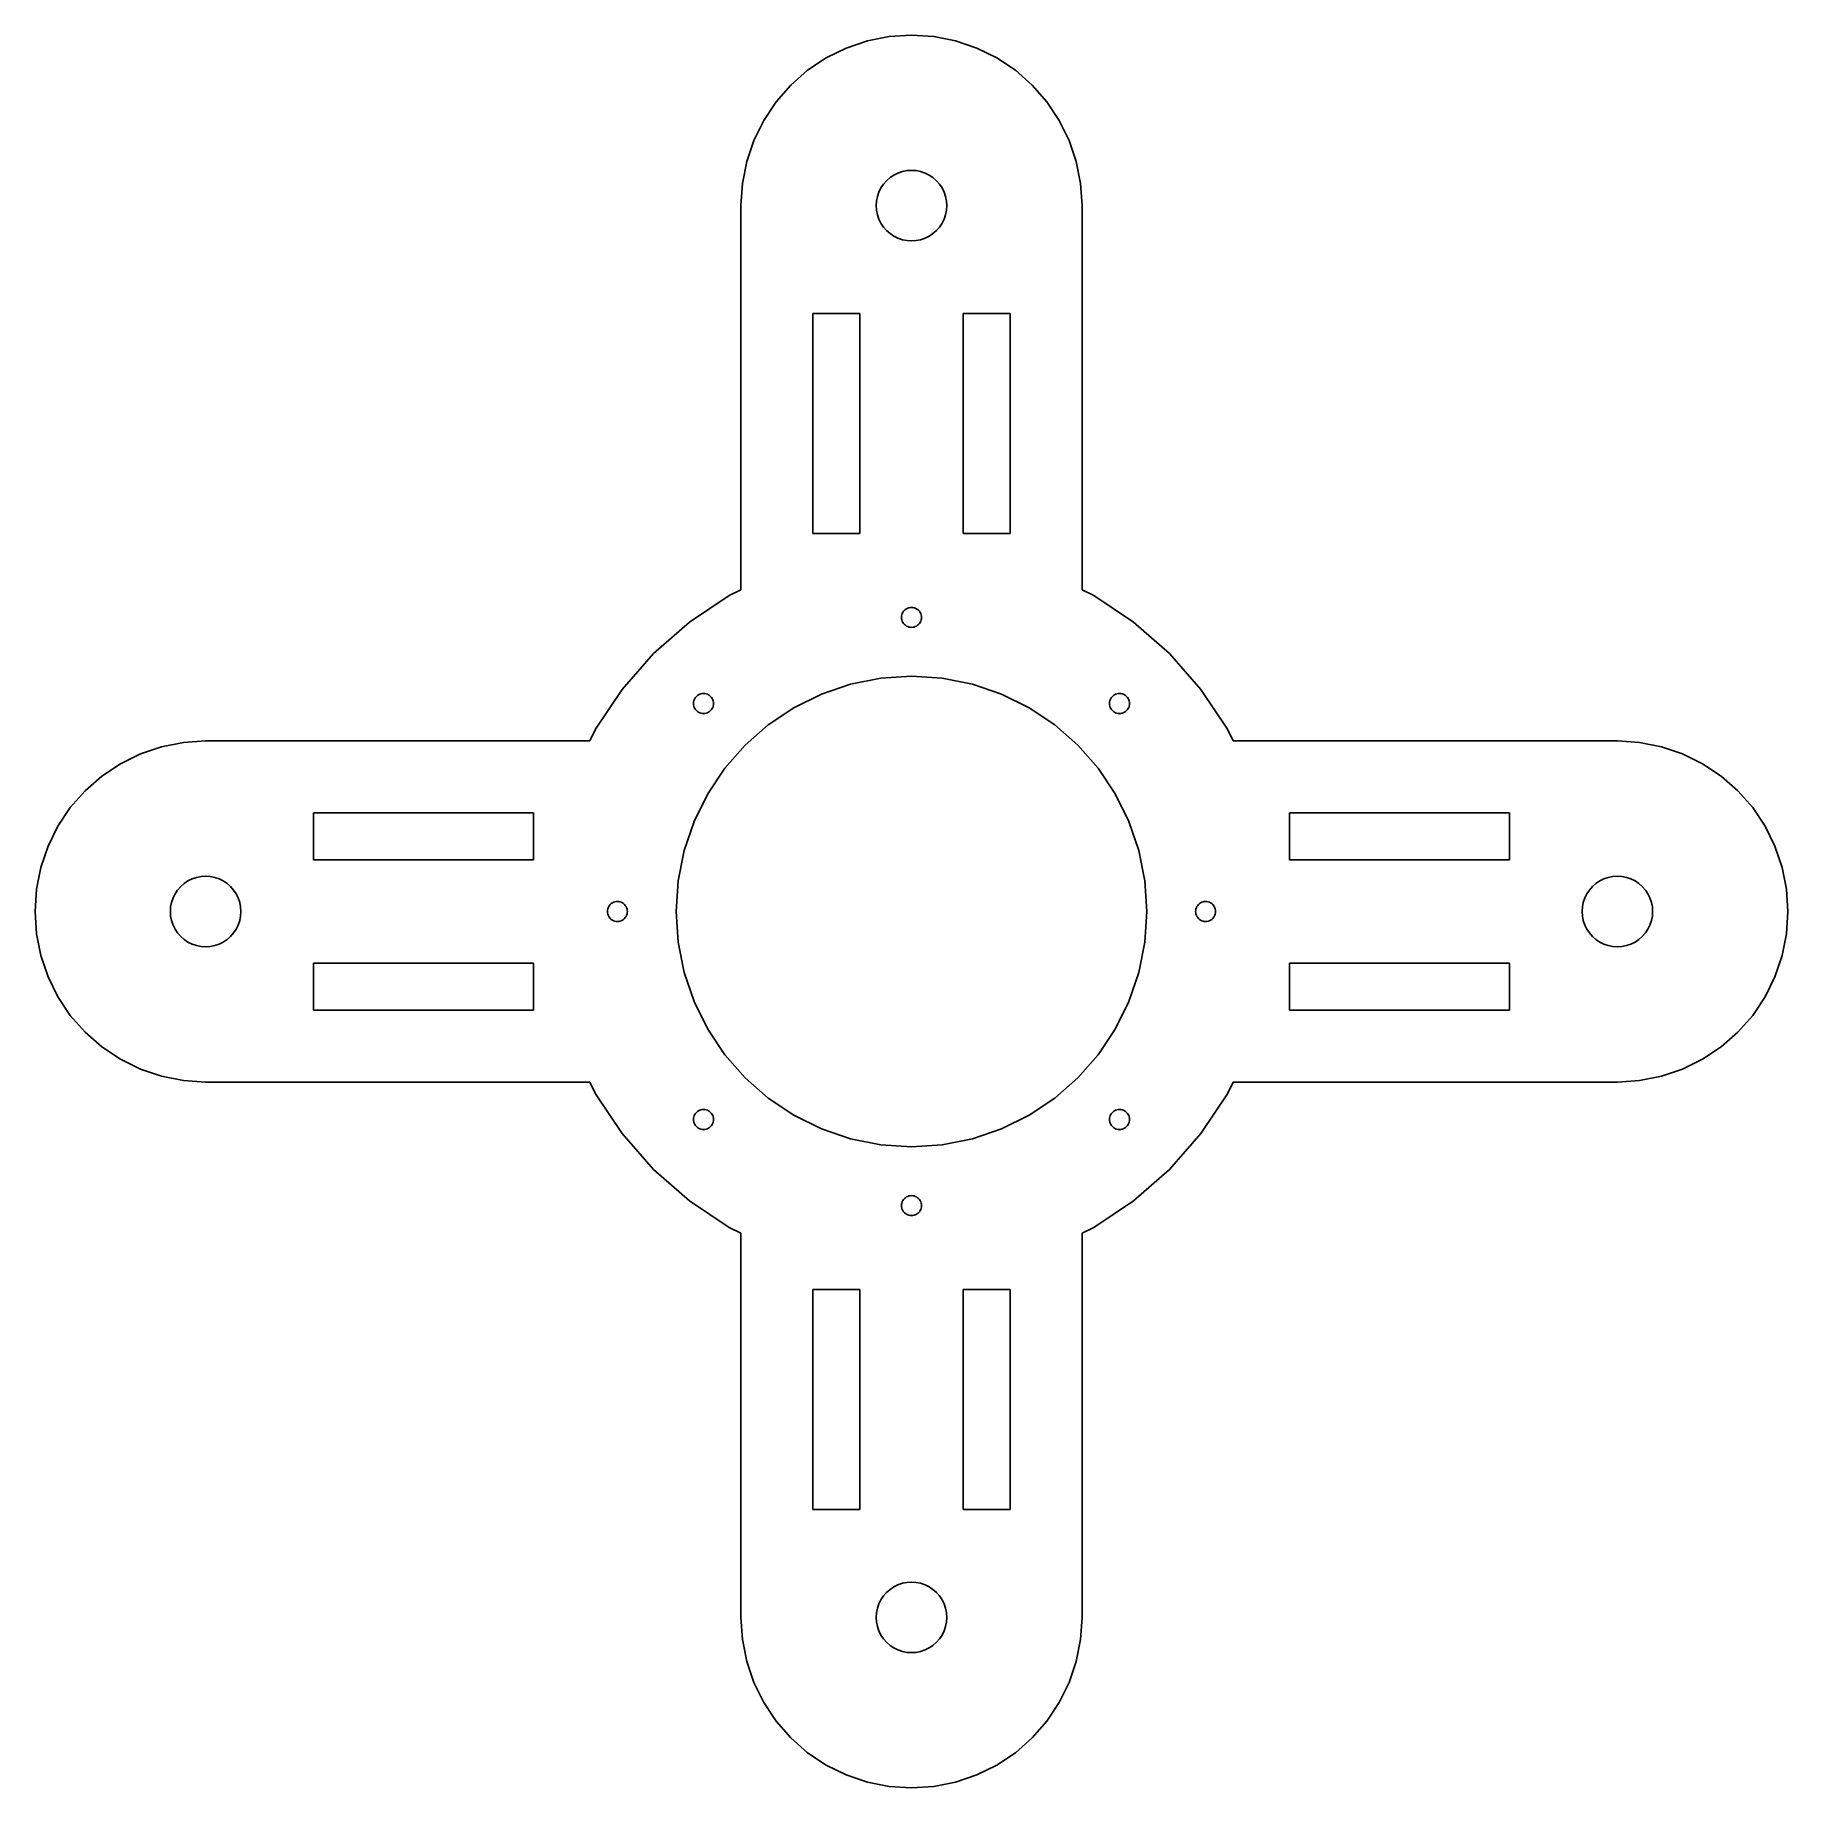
# Model space of a CAD drawing. Header units: metres. Extents: x -149 to 149, y -149 to 149.
import ezdxf

# ---------------------------------------------------------------- set-up
doc = ezdxf.new("R2010")
doc.units = ezdxf.units.M

msp = doc.modelspace()

# ---------------------------------------------------------------- linework, layer by layer
for p, q in [((0, 149), (-3.78525, 148.752)), ((3.78525, 148.752), (0, 149)), ((-11.0978, 146.793), (-14.5, 145.115)), ((-7.50574, 148.012), (-11.0978, 146.793)), ((-3.78525, 148.752), (-7.50574, 148.012)), ((7.50574, 148.012), (3.78525, 148.752)), ((11.0978, 146.793), (7.50574, 148.012)), ((14.5, 145.115), (11.0978, 146.793)), ((-14.5, 145.115), (-17.6541, 143.007)), ((17.6541, 143.007), (14.5, 145.115)), ((-20.5061, 140.506), (-23.0072, 137.654)), ((-17.6541, 143.007), (-20.5061, 140.506)), ((20.5061, 140.506), (17.6541, 143.007)), ((23.0072, 137.654), (20.5061, 140.506)), ((-23.0072, 137.654), (-25.1147, 134.5)), ((25.1147, 134.5), (23.0072, 137.654)), ((-25.1147, 134.5), (-26.7925, 131.098)), ((26.7925, 131.098), (25.1147, 134.5)), ((-26.7925, 131.098), (-28.0118, 127.506)), ((28.0118, 127.506), (26.7925, 131.098)), ((-28.0118, 127.506), (-28.7519, 123.785)), ((-3.65256, 124.76), (-3, 125.196)), ((-3, 125.196), (-2.2961, 125.543)), ((-2.2961, 125.543), (-1.5529, 125.796)), ((-1.5529, 125.796), (-0.783142, 125.949)), ((-0.783142, 125.949), (0, 126)), ((0, 126), (0.783142, 125.949)), ((0.783142, 125.949), (1.5529, 125.796)), ((1.5529, 125.796), (2.2961, 125.543)), ((2.2961, 125.543), (3, 125.196)), ((3, 125.196), (3.65256, 124.76)), ((28.7519, 123.785), (28.0118, 127.506)), ((-28.7519, 123.785), (-29, 120)), ((-5.79555, 121.553), (-5.54327, 122.296)), ((-5.54327, 122.296), (-5.19615, 123)), ((-5.19615, 123), (-4.76012, 123.653)), ((-4.76012, 123.653), (-4.24263, 124.243)), ((-4.24263, 124.243), (-3.65256, 124.76)), ((3.65256, 124.76), (4.24263, 124.243)), ((4.24263, 124.243), (4.76012, 123.653)), ((4.76012, 123.653), (5.19615, 123)), ((5.19615, 123), (5.54327, 122.296)), ((5.54327, 122.296), (5.79555, 121.553)), ((29, 120), (28.7519, 123.785)), ((-29, 120), (-29, 54.6799)), ((-6, 120), (-5.94865, 120.783)), ((-5.94865, 119.217), (-6, 120)), ((-5.94865, 120.783), (-5.79555, 121.553)), ((-5.79555, 118.447), (-5.94865, 119.217)), ((5.79555, 121.553), (5.94865, 120.783)), ((5.94865, 119.217), (5.79555, 118.447)), ((5.94865, 120.783), (6, 120)), ((6, 120), (5.94865, 119.217)), ((29, 54.6799), (29, 120)), ((-5.54327, 117.704), (-5.79555, 118.447)), ((-5.19615, 117), (-5.54327, 117.704)), ((-4.76012, 116.347), (-5.19615, 117)), ((-4.24263, 115.757), (-4.76012, 116.347)), ((4.76012, 116.347), (4.24263, 115.757)), ((5.19615, 117), (4.76012, 116.347)), ((5.54327, 117.704), (5.19615, 117)), ((5.79555, 118.447), (5.54327, 117.704)), ((-3.65256, 115.24), (-4.24263, 115.757)), ((-3, 114.804), (-3.65256, 115.24)), ((-2.2961, 114.457), (-3, 114.804)), ((-1.5529, 114.204), (-2.2961, 114.457)), ((-0.783142, 114.051), (-1.5529, 114.204)), ((0, 114), (-0.783142, 114.051)), ((0.783142, 114.051), (0, 114)), ((1.5529, 114.204), (0.783142, 114.051)), ((2.2961, 114.457), (1.5529, 114.204)), ((3, 114.804), (2.2961, 114.457)), ((3.65256, 115.24), (3, 114.804)), ((4.24263, 115.757), (3.65256, 115.24)), ((-16.76, 64.24), (-16.76, 101.64)), ((-16.76, 101.64), (-8.75999, 101.64)), ((-8.75999, 101.64), (-8.75999, 64.24)), ((8.75999, 64.24), (8.75999, 101.64)), ((8.75999, 101.64), (16.76, 101.64)), ((16.76, 101.64), (16.76, 64.24)), ((-8.75999, 64.24), (-16.76, 64.24)), ((16.76, 64.24), (8.75999, 64.24)), ((-31, 53.6936), (-37.7432, 49.1879)), ((-29, 54.6799), (-31, 53.6936)), ((31, 53.6936), (29, 54.6799)), ((37.7432, 49.1879), (31, 53.6936)), ((-1.57059, 50.6506), (-1.47223, 50.85)), ((-1.47223, 50.85), (-1.34869, 51.0349)), ((-1.34869, 51.0349), (-1.20207, 51.2021)), ((-1.20207, 51.2021), (-1.03488, 51.3487)), ((-1.03488, 51.3487), (-0.849991, 51.4722)), ((-0.849991, 51.4722), (-0.650558, 51.5706)), ((-0.650558, 51.5706), (-0.439987, 51.6421)), ((-0.439987, 51.6421), (-0.221893, 51.6855)), ((-0.221893, 51.6855), (0, 51.7)), ((0, 51.7), (0.221893, 51.6855)), ((0.221893, 51.6855), (0.439987, 51.6421)), ((0.439987, 51.6421), (0.650558, 51.5706)), ((0.650558, 51.5706), (0.849991, 51.4722)), ((0.849991, 51.4722), (1.03488, 51.3487)), ((1.03488, 51.3487), (1.20207, 51.2021)), ((1.20207, 51.2021), (1.34869, 51.0349)), ((1.34869, 51.0349), (1.47223, 50.85)), ((1.47223, 50.85), (1.57059, 50.6506)), ((-37.7432, 49.1879), (-43.8406, 43.8406)), ((-1.7, 50), (-1.68546, 50.2219)), ((-1.68546, 49.7781), (-1.7, 50)), ((-1.68546, 50.2219), (-1.64206, 50.44)), ((-1.64206, 49.56), (-1.68546, 49.7781)), ((-1.64206, 50.44), (-1.57059, 50.6506)), ((-1.57059, 49.3494), (-1.64206, 49.56)), ((-1.47223, 49.15), (-1.57059, 49.3494)), ((-1.34869, 48.9651), (-1.47223, 49.15)), ((-1.20207, 48.7979), (-1.34869, 48.9651)), ((-1.03488, 48.6513), (-1.20207, 48.7979)), ((-0.849991, 48.5278), (-1.03488, 48.6513)), ((-0.650558, 48.4294), (-0.849991, 48.5278)), ((-0.439987, 48.3579), (-0.650558, 48.4294)), ((-0.221893, 48.3145), (-0.439987, 48.3579)), ((0, 48.3), (-0.221893, 48.3145)), ((0.221893, 48.3145), (0, 48.3)), ((0.439987, 48.3579), (0.221893, 48.3145)), ((0.650558, 48.4294), (0.439987, 48.3579)), ((0.849991, 48.5278), (0.650558, 48.4294)), ((1.03488, 48.6513), (0.849991, 48.5278)), ((1.20207, 48.7979), (1.03488, 48.6513)), ((1.34869, 48.9651), (1.20207, 48.7979)), ((1.47223, 49.15), (1.34869, 48.9651)), ((1.57059, 49.3494), (1.47223, 49.15)), ((1.57059, 50.6506), (1.64206, 50.44)), ((1.64206, 49.56), (1.57059, 49.3494)), ((1.64206, 50.44), (1.68546, 50.2219)), ((1.68546, 49.7781), (1.64206, 49.56)), ((1.68546, 50.2219), (1.7, 50)), ((1.7, 50), (1.68546, 49.7781)), ((43.8406, 43.8406), (37.7432, 49.1879)), ((-43.8406, 43.8406), (-49.1879, 37.7432)), ((49.1879, 37.7432), (43.8406, 43.8406)), ((-10.3528, 38.637), (-5.22104, 39.6578)), ((-5.22104, 39.6578), (0, 40)), ((0, 40), (5.22104, 39.6578)), ((5.22104, 39.6578), (10.3528, 38.637)), ((-49.1879, 37.7432), (-53.6936, 31)), ((-37.0408, 35.5772), (-36.9974, 35.7953)), ((-36.9974, 35.7953), (-36.9259, 36.0059)), ((-36.9259, 36.0059), (-36.8276, 36.2053)), ((-36.8276, 36.2053), (-36.704, 36.3902)), ((-36.704, 36.3902), (-36.5574, 36.5574)), ((-36.5574, 36.5574), (-36.3902, 36.704)), ((-36.3902, 36.704), (-36.2053, 36.8276)), ((-36.2053, 36.8276), (-36.0059, 36.9259)), ((-36.0059, 36.9259), (-35.7953, 36.9974)), ((-35.7953, 36.9974), (-35.5772, 37.0408)), ((-35.5772, 37.0408), (-35.3553, 37.0553)), ((-35.3553, 37.0553), (-35.1334, 37.0408)), ((-35.1334, 37.0408), (-34.9153, 36.9974)), ((-34.9153, 36.9974), (-34.7048, 36.9259)), ((-34.7048, 36.9259), (-34.5053, 36.8276)), ((-34.5053, 36.8276), (-34.3204, 36.704)), ((-34.3204, 36.704), (-34.1533, 36.5574)), ((-34.1533, 36.5574), (-34.0066, 36.3902)), ((-34.0066, 36.3902), (-33.8831, 36.2053)), ((-33.8831, 36.2053), (-33.7847, 36.0059)), ((-33.7847, 36.0059), (-33.7133, 35.7953)), ((-33.7133, 35.7953), (-33.6699, 35.5772)), ((-20, 34.641), (-15.3073, 36.9552)), ((-15.3073, 36.9552), (-10.3528, 38.637)), ((10.3528, 38.637), (15.3073, 36.9552)), ((15.3073, 36.9552), (20, 34.641)), ((33.6699, 35.5772), (33.7133, 35.7953)), ((33.7133, 35.7953), (33.7847, 36.0059)), ((33.7847, 36.0059), (33.8831, 36.2053)), ((33.8831, 36.2053), (34.0066, 36.3902)), ((34.0066, 36.3902), (34.1533, 36.5574)), ((34.1533, 36.5574), (34.3204, 36.704)), ((34.3204, 36.704), (34.5053, 36.8276)), ((34.5053, 36.8276), (34.7048, 36.9259)), ((34.7048, 36.9259), (34.9153, 36.9974)), ((34.9153, 36.9974), (35.1334, 37.0408)), ((35.1334, 37.0408), (35.3553, 37.0553)), ((35.3553, 37.0553), (35.5772, 37.0408)), ((35.5772, 37.0408), (35.7953, 36.9974)), ((35.7953, 36.9974), (36.0059, 36.9259)), ((36.0059, 36.9259), (36.2053, 36.8276)), ((36.2053, 36.8276), (36.3902, 36.704)), ((36.3902, 36.704), (36.5574, 36.5574)), ((36.5574, 36.5574), (36.704, 36.3902)), ((36.704, 36.3902), (36.8276, 36.2053)), ((36.8276, 36.2053), (36.9259, 36.0059)), ((36.9259, 36.0059), (36.9974, 35.7953)), ((36.9974, 35.7953), (37.0408, 35.5772)), ((53.6936, 31), (49.1879, 37.7432)), ((-37.0553, 35.3553), (-37.0408, 35.5772)), ((-37.0408, 35.1334), (-37.0553, 35.3553)), ((-36.9974, 34.9153), (-37.0408, 35.1334)), ((-36.9259, 34.7048), (-36.9974, 34.9153)), ((-36.8276, 34.5053), (-36.9259, 34.7048)), ((-36.704, 34.3204), (-36.8276, 34.5053)), ((-36.5574, 34.1533), (-36.704, 34.3204)), ((-36.3902, 34.0066), (-36.5574, 34.1533)), ((-36.2053, 33.8831), (-36.3902, 34.0066)), ((-36.0059, 33.7847), (-36.2053, 33.8831)), ((-35.7953, 33.7133), (-36.0059, 33.7847)), ((-35.5772, 33.6699), (-35.7953, 33.7133)), ((-35.3553, 33.6553), (-35.5772, 33.6699)), ((-35.1334, 33.6699), (-35.3553, 33.6553)), ((-34.9153, 33.7133), (-35.1334, 33.6699)), ((-34.7048, 33.7847), (-34.9153, 33.7133)), ((-34.5053, 33.8831), (-34.7048, 33.7847)), ((-34.3204, 34.0066), (-34.5053, 33.8831)), ((-34.1533, 34.1533), (-34.3204, 34.0066)), ((-34.0066, 34.3204), (-34.1533, 34.1533)), ((-33.8831, 34.5053), (-34.0066, 34.3204)), ((-33.7847, 34.7048), (-33.8831, 34.5053)), ((-33.7133, 34.9153), (-33.7847, 34.7048)), ((-33.6699, 35.1334), (-33.7133, 34.9153)), ((-33.6699, 35.5772), (-33.6553, 35.3553)), ((-33.6553, 35.3553), (-33.6699, 35.1334)), ((-24.3504, 31.7341), (-20, 34.641)), ((20, 34.641), (24.3504, 31.7341)), ((33.6553, 35.3553), (33.6699, 35.5772)), ((33.6699, 35.1334), (33.6553, 35.3553)), ((33.7133, 34.9153), (33.6699, 35.1334)), ((33.7847, 34.7048), (33.7133, 34.9153)), ((33.8831, 34.5053), (33.7847, 34.7048)), ((34.0066, 34.3204), (33.8831, 34.5053)), ((34.1533, 34.1533), (34.0066, 34.3204)), ((34.3204, 34.0066), (34.1533, 34.1533)), ((34.5053, 33.8831), (34.3204, 34.0066)), ((34.7048, 33.7847), (34.5053, 33.8831)), ((34.9153, 33.7133), (34.7048, 33.7847)), ((35.1334, 33.6699), (34.9153, 33.7133)), ((35.3553, 33.6553), (35.1334, 33.6699)), ((35.5772, 33.6699), (35.3553, 33.6553)), ((35.7953, 33.7133), (35.5772, 33.6699)), ((36.0059, 33.7847), (35.7953, 33.7133)), ((36.2053, 33.8831), (36.0059, 33.7847)), ((36.3902, 34.0066), (36.2053, 33.8831)), ((36.5574, 34.1533), (36.3902, 34.0066)), ((36.704, 34.3204), (36.5574, 34.1533)), ((36.8276, 34.5053), (36.704, 34.3204)), ((36.9259, 34.7048), (36.8276, 34.5053)), ((36.9974, 34.9153), (36.9259, 34.7048)), ((37.0408, 35.1334), (36.9974, 34.9153)), ((37.0408, 35.5772), (37.0553, 35.3553)), ((37.0553, 35.3553), (37.0408, 35.1334)), ((-53.6936, 31), (-54.6799, 29)), ((-28.2843, 28.2843), (-24.3504, 31.7341)), ((24.3504, 31.7341), (28.2843, 28.2843)), ((54.6799, 29), (53.6936, 31)), ((-127.506, 28.0118), (-131.098, 26.7925)), ((-123.785, 28.7519), (-127.506, 28.0118)), ((-120, 29), (-123.785, 28.7519)), ((-54.6799, 29), (-120, 29)), ((-31.7341, 24.3504), (-28.2843, 28.2843)), ((28.2843, 28.2843), (31.7341, 24.3504)), ((120, 29), (54.6799, 29)), ((123.785, 28.7519), (120, 29)), ((127.506, 28.0118), (123.785, 28.7519)), ((131.098, 26.7925), (127.506, 28.0118)), ((-134.5, 25.1147), (-137.654, 23.0072)), ((-131.098, 26.7925), (-134.5, 25.1147)), ((-34.641, 20), (-31.7341, 24.3504)), ((31.7341, 24.3504), (34.641, 20)), ((134.5, 25.1147), (131.098, 26.7925)), ((137.654, 23.0072), (134.5, 25.1147)), ((-137.654, 23.0072), (-140.506, 20.5061)), ((140.506, 20.5061), (137.654, 23.0072)), ((-140.506, 20.5061), (-143.007, 17.6541)), ((-36.9552, 15.3073), (-34.641, 20)), ((34.641, 20), (36.9552, 15.3073)), ((143.007, 17.6541), (140.506, 20.5061)), ((-143.007, 17.6541), (-145.115, 14.5)), ((-101.64, 8.75999), (-101.64, 16.76)), ((-101.64, 16.76), (-64.24, 16.76)), ((-64.24, 16.76), (-64.24, 8.75999)), ((-38.637, 10.3528), (-36.9552, 15.3073)), ((36.9552, 15.3073), (38.637, 10.3528)), ((64.24, 8.75999), (64.24, 16.76)), ((64.24, 16.76), (101.64, 16.76)), ((101.64, 16.76), (101.64, 8.75999)), ((145.115, 14.5), (143.007, 17.6541)), ((-145.115, 14.5), (-146.793, 11.0978)), ((146.793, 11.0978), (145.115, 14.5)), ((-146.793, 11.0978), (-148.012, 7.50574)), ((-39.6578, 5.22104), (-38.637, 10.3528)), ((38.637, 10.3528), (39.6578, 5.22104)), ((148.012, 7.50574), (146.793, 11.0978)), ((-148.012, 7.50574), (-148.752, 3.78525)), ((-120.783, 5.94865), (-120, 6)), ((-120, 6), (-119.217, 5.94865)), ((-64.24, 8.75999), (-101.64, 8.75999)), ((101.64, 8.75999), (64.24, 8.75999)), ((119.217, 5.94865), (120, 6)), ((120, 6), (120.783, 5.94865)), ((148.752, 3.78525), (148.012, 7.50574)), ((-148.752, 3.78525), (-149, 0)), ((-125.543, 2.2961), (-125.196, 3)), ((-125.196, 3), (-124.76, 3.65256)), ((-124.76, 3.65256), (-124.243, 4.24263)), ((-124.243, 4.24263), (-123.653, 4.76012)), ((-123.653, 4.76012), (-123, 5.19615)), ((-123, 5.19615), (-122.296, 5.54327)), ((-122.296, 5.54327), (-121.553, 5.79555)), ((-121.553, 5.79555), (-120.783, 5.94865)), ((-119.217, 5.94865), (-118.447, 5.79555)), ((-118.447, 5.79555), (-117.704, 5.54327)), ((-117.704, 5.54327), (-117, 5.19615)), ((-117, 5.19615), (-116.347, 4.76012)), ((-116.347, 4.76012), (-115.757, 4.24263)), ((-115.757, 4.24263), (-115.24, 3.65256)), ((-115.24, 3.65256), (-114.804, 3)), ((-114.804, 3), (-114.457, 2.2961)), ((-40, 0), (-39.6578, 5.22104)), ((39.6578, 5.22104), (40, 0)), ((114.457, 2.2961), (114.804, 3)), ((114.804, 3), (115.24, 3.65256)), ((115.24, 3.65256), (115.757, 4.24263)), ((115.757, 4.24263), (116.347, 4.76012)), ((116.347, 4.76012), (117, 5.19615)), ((117, 5.19615), (117.704, 5.54327)), ((117.704, 5.54327), (118.447, 5.79555)), ((118.447, 5.79555), (119.217, 5.94865)), ((120.783, 5.94865), (121.553, 5.79555)), ((121.553, 5.79555), (122.296, 5.54327)), ((122.296, 5.54327), (123, 5.19615)), ((123, 5.19615), (123.653, 4.76012)), ((123.653, 4.76012), (124.243, 4.24263)), ((124.243, 4.24263), (124.76, 3.65256)), ((124.76, 3.65256), (125.196, 3)), ((125.196, 3), (125.543, 2.2961)), ((149, 0), (148.752, 3.78525)), ((-149, 0), (-148.752, -3.78525)), ((-126, 0), (-125.949, 0.783142)), ((-125.949, -0.783142), (-126, 0)), ((-125.949, 0.783142), (-125.796, 1.5529)), ((-125.796, 1.5529), (-125.543, 2.2961)), ((-114.457, 2.2961), (-114.204, 1.5529)), ((-114.204, 1.5529), (-114.051, 0.783142)), ((-114.051, 0.783142), (-114, 0)), ((-114, 0), (-114.051, -0.783142)), ((-51.7, 0), (-51.6855, 0.221893)), ((-51.6855, -0.221893), (-51.7, 0)), ((-51.6855, 0.221893), (-51.6421, 0.439987)), ((-51.6421, 0.439987), (-51.5706, 0.650558)), ((-51.5706, 0.650558), (-51.4722, 0.849991)), ((-51.4722, 0.849991), (-51.3487, 1.03488)), ((-51.3487, 1.03488), (-51.2021, 1.20207)), ((-51.2021, 1.20207), (-51.0349, 1.34869)), ((-51.0349, 1.34869), (-50.85, 1.47223)), ((-50.85, 1.47223), (-50.6506, 1.57059)), ((-50.6506, 1.57059), (-50.44, 1.64206)), ((-50.44, 1.64206), (-50.2219, 1.68546)), ((-50.2219, 1.68546), (-50, 1.7)), ((-50, 1.7), (-49.7781, 1.68546)), ((-49.7781, 1.68546), (-49.56, 1.64206)), ((-49.56, 1.64206), (-49.3494, 1.57059)), ((-49.3494, 1.57059), (-49.15, 1.47223)), ((-49.15, 1.47223), (-48.9651, 1.34869)), ((-48.9651, 1.34869), (-48.7979, 1.20207)), ((-48.7979, 1.20207), (-48.6513, 1.03488)), ((-48.6513, 1.03488), (-48.5278, 0.849991)), ((-48.5278, 0.849991), (-48.4294, 0.650558)), ((-48.4294, 0.650558), (-48.3579, 0.439987)), ((-48.3579, 0.439987), (-48.3145, 0.221893)), ((-48.3145, 0.221893), (-48.3, 0)), ((-48.3, 0), (-48.3145, -0.221893)), ((-39.6578, -5.22104), (-40, 0)), ((40, 0), (39.6578, -5.22104)), ((48.3, 0), (48.3145, 0.221893)), ((48.3145, -0.221893), (48.3, 0)), ((48.3145, 0.221893), (48.3579, 0.439987)), ((48.3579, 0.439987), (48.4294, 0.650558)), ((48.4294, 0.650558), (48.5278, 0.849991)), ((48.5278, 0.849991), (48.6513, 1.03488)), ((48.6513, 1.03488), (48.7979, 1.20207)), ((48.7979, 1.20207), (48.9651, 1.34869)), ((48.9651, 1.34869), (49.15, 1.47223)), ((49.15, 1.47223), (49.3494, 1.57059)), ((49.3494, 1.57059), (49.56, 1.64206)), ((49.56, 1.64206), (49.7781, 1.68546)), ((49.7781, 1.68546), (50, 1.7)), ((50, 1.7), (50.2219, 1.68546)), ((50.2219, 1.68546), (50.44, 1.64206)), ((50.44, 1.64206), (50.6506, 1.57059)), ((50.6506, 1.57059), (50.85, 1.47223)), ((50.85, 1.47223), (51.0349, 1.34869)), ((51.0349, 1.34869), (51.2021, 1.20207)), ((51.2021, 1.20207), (51.3487, 1.03488)), ((51.3487, 1.03488), (51.4722, 0.849991)), ((51.4722, 0.849991), (51.5706, 0.650558)), ((51.5706, 0.650558), (51.6421, 0.439987)), ((51.6421, 0.439987), (51.6855, 0.221893)), ((51.6855, 0.221893), (51.7, 0)), ((51.7, 0), (51.6855, -0.221893)), ((114, 0), (114.051, 0.783142)), ((114.051, -0.783142), (114, 0)), ((114.051, 0.783142), (114.204, 1.5529)), ((114.204, 1.5529), (114.457, 2.2961)), ((125.543, 2.2961), (125.796, 1.5529)), ((125.796, 1.5529), (125.949, 0.783142)), ((125.949, 0.783142), (126, 0)), ((126, 0), (125.949, -0.783142)), ((148.752, -3.78525), (149, 0)), ((-125.796, -1.5529), (-125.949, -0.783142)), ((-125.543, -2.2961), (-125.796, -1.5529)), ((-125.196, -3), (-125.543, -2.2961)), ((-114.457, -2.2961), (-114.804, -3)), ((-114.204, -1.5529), (-114.457, -2.2961)), ((-114.051, -0.783142), (-114.204, -1.5529)), ((-51.6421, -0.439987), (-51.6855, -0.221893)), ((-51.5706, -0.650558), (-51.6421, -0.439987)), ((-51.4722, -0.849991), (-51.5706, -0.650558)), ((-51.3487, -1.03488), (-51.4722, -0.849991)), ((-51.2021, -1.20207), (-51.3487, -1.03488)), ((-51.0349, -1.34869), (-51.2021, -1.20207)), ((-50.85, -1.47223), (-51.0349, -1.34869)), ((-50.6506, -1.57059), (-50.85, -1.47223)), ((-50.44, -1.64206), (-50.6506, -1.57059)), ((-50.2219, -1.68546), (-50.44, -1.64206)), ((-50, -1.7), (-50.2219, -1.68546)), ((-49.7781, -1.68546), (-50, -1.7)), ((-49.56, -1.64206), (-49.7781, -1.68546)), ((-49.3494, -1.57059), (-49.56, -1.64206)), ((-49.15, -1.47223), (-49.3494, -1.57059)), ((-48.9651, -1.34869), (-49.15, -1.47223)), ((-48.7979, -1.20207), (-48.9651, -1.34869)), ((-48.6513, -1.03488), (-48.7979, -1.20207)), ((-48.5278, -0.849991), (-48.6513, -1.03488)), ((-48.4294, -0.650558), (-48.5278, -0.849991)), ((-48.3579, -0.439987), (-48.4294, -0.650558)), ((-48.3145, -0.221893), (-48.3579, -0.439987)), ((48.3579, -0.439987), (48.3145, -0.221893)), ((48.4294, -0.650558), (48.3579, -0.439987)), ((48.5278, -0.849991), (48.4294, -0.650558)), ((48.6513, -1.03488), (48.5278, -0.849991)), ((48.7979, -1.20207), (48.6513, -1.03488)), ((48.9651, -1.34869), (48.7979, -1.20207)), ((49.15, -1.47223), (48.9651, -1.34869)), ((49.3494, -1.57059), (49.15, -1.47223)), ((49.56, -1.64206), (49.3494, -1.57059)), ((49.7781, -1.68546), (49.56, -1.64206)), ((50, -1.7), (49.7781, -1.68546)), ((50.2219, -1.68546), (50, -1.7)), ((50.44, -1.64206), (50.2219, -1.68546)), ((50.6506, -1.57059), (50.44, -1.64206)), ((50.85, -1.47223), (50.6506, -1.57059)), ((51.0349, -1.34869), (50.85, -1.47223)), ((51.2021, -1.20207), (51.0349, -1.34869)), ((51.3487, -1.03488), (51.2021, -1.20207)), ((51.4722, -0.849991), (51.3487, -1.03488)), ((51.5706, -0.650558), (51.4722, -0.849991)), ((51.6421, -0.439987), (51.5706, -0.650558)), ((51.6855, -0.221893), (51.6421, -0.439987)), ((114.204, -1.5529), (114.051, -0.783142)), ((114.457, -2.2961), (114.204, -1.5529)), ((114.804, -3), (114.457, -2.2961)), ((125.543, -2.2961), (125.196, -3)), ((125.796, -1.5529), (125.543, -2.2961)), ((125.949, -0.783142), (125.796, -1.5529)), ((-148.752, -3.78525), (-148.012, -7.50574)), ((-124.76, -3.65256), (-125.196, -3)), ((-124.243, -4.24263), (-124.76, -3.65256)), ((-123.653, -4.76012), (-124.243, -4.24263)), ((-123, -5.19615), (-123.653, -4.76012)), ((-122.296, -5.54327), (-123, -5.19615)), ((-121.553, -5.79555), (-122.296, -5.54327)), ((-120.783, -5.94865), (-121.553, -5.79555)), ((-120, -6), (-120.783, -5.94865)), ((-119.217, -5.94865), (-120, -6)), ((-118.447, -5.79555), (-119.217, -5.94865)), ((-117.704, -5.54327), (-118.447, -5.79555)), ((-117, -5.19615), (-117.704, -5.54327)), ((-116.347, -4.76012), (-117, -5.19615)), ((-115.757, -4.24263), (-116.347, -4.76012)), ((-115.24, -3.65256), (-115.757, -4.24263)), ((-114.804, -3), (-115.24, -3.65256)), ((-38.637, -10.3528), (-39.6578, -5.22104)), ((39.6578, -5.22104), (38.637, -10.3528)), ((115.24, -3.65256), (114.804, -3)), ((115.757, -4.24263), (115.24, -3.65256)), ((116.347, -4.76012), (115.757, -4.24263)), ((117, -5.19615), (116.347, -4.76012)), ((117.704, -5.54327), (117, -5.19615)), ((118.447, -5.79555), (117.704, -5.54327)), ((119.217, -5.94865), (118.447, -5.79555)), ((120, -6), (119.217, -5.94865)), ((120.783, -5.94865), (120, -6)), ((121.553, -5.79555), (120.783, -5.94865)), ((122.296, -5.54327), (121.553, -5.79555)), ((123, -5.19615), (122.296, -5.54327)), ((123.653, -4.76012), (123, -5.19615)), ((124.243, -4.24263), (123.653, -4.76012)), ((124.76, -3.65256), (124.243, -4.24263)), ((125.196, -3), (124.76, -3.65256)), ((148.012, -7.50574), (148.752, -3.78525)), ((-148.012, -7.50574), (-146.793, -11.0978)), ((-101.64, -16.76), (-101.64, -8.75999)), ((-101.64, -8.75999), (-64.24, -8.75999)), ((-64.24, -8.75999), (-64.24, -16.76)), ((64.24, -16.76), (64.24, -8.75999)), ((64.24, -8.75999), (101.64, -8.75999)), ((101.64, -8.75999), (101.64, -16.76)), ((146.793, -11.0978), (148.012, -7.50574)), ((-146.793, -11.0978), (-145.115, -14.5)), ((-36.9552, -15.3073), (-38.637, -10.3528)), ((38.637, -10.3528), (36.9552, -15.3073)), ((145.115, -14.5), (146.793, -11.0978)), ((-145.115, -14.5), (-143.007, -17.6541)), ((143.007, -17.6541), (145.115, -14.5)), ((-143.007, -17.6541), (-140.506, -20.5061)), ((-64.24, -16.76), (-101.64, -16.76)), ((-34.641, -20), (-36.9552, -15.3073)), ((36.9552, -15.3073), (34.641, -20)), ((101.64, -16.76), (64.24, -16.76)), ((140.506, -20.5061), (143.007, -17.6541)), ((-140.506, -20.5061), (-137.654, -23.0072)), ((-31.7341, -24.3504), (-34.641, -20)), ((34.641, -20), (31.7341, -24.3504)), ((137.654, -23.0072), (140.506, -20.5061)), ((-137.654, -23.0072), (-134.5, -25.1147)), ((134.5, -25.1147), (137.654, -23.0072)), ((-134.5, -25.1147), (-131.098, -26.7925)), ((-131.098, -26.7925), (-127.506, -28.0118)), ((-28.2843, -28.2843), (-31.7341, -24.3504)), ((31.7341, -24.3504), (28.2843, -28.2843)), ((127.506, -28.0118), (131.098, -26.7925)), ((131.098, -26.7925), (134.5, -25.1147)), ((-127.506, -28.0118), (-123.785, -28.7519)), ((-123.785, -28.7519), (-120, -29)), ((-120, -29), (-54.6799, -29)), ((-54.6799, -29), (-53.6936, -31)), ((-24.3504, -31.7341), (-28.2843, -28.2843)), ((28.2843, -28.2843), (24.3504, -31.7341)), ((53.6936, -31), (54.6799, -29)), ((54.6799, -29), (120, -29)), ((120, -29), (123.785, -28.7519)), ((123.785, -28.7519), (127.506, -28.0118)), ((-53.6936, -31), (-49.1879, -37.7432)), ((-20, -34.641), (-24.3504, -31.7341)), ((24.3504, -31.7341), (20, -34.641)), ((49.1879, -37.7432), (53.6936, -31)), ((-37.0553, -35.3553), (-37.0408, -35.1334)), ((-37.0408, -35.5772), (-37.0553, -35.3553)), ((-37.0408, -35.1334), (-36.9974, -34.9153)), ((-36.9974, -35.7953), (-37.0408, -35.5772)), ((-36.9974, -34.9153), (-36.9259, -34.7048)), ((-36.9259, -34.7048), (-36.8276, -34.5053)), ((-36.8276, -34.5053), (-36.704, -34.3204)), ((-36.704, -34.3204), (-36.5574, -34.1533)), ((-36.5574, -34.1533), (-36.3902, -34.0066)), ((-36.3902, -34.0066), (-36.2053, -33.8831)), ((-36.2053, -33.8831), (-36.0059, -33.7847)), ((-36.0059, -33.7847), (-35.7953, -33.7133)), ((-35.7953, -33.7133), (-35.5772, -33.6699)), ((-35.5772, -33.6699), (-35.3553, -33.6553)), ((-35.3553, -33.6553), (-35.1334, -33.6699)), ((-35.1334, -33.6699), (-34.9153, -33.7133)), ((-34.9153, -33.7133), (-34.7048, -33.7847)), ((-34.7048, -33.7847), (-34.5053, -33.8831)), ((-34.5053, -33.8831), (-34.3204, -34.0066)), ((-34.3204, -34.0066), (-34.1533, -34.1533)), ((-34.1533, -34.1533), (-34.0066, -34.3204)), ((-34.0066, -34.3204), (-33.8831, -34.5053)), ((-33.8831, -34.5053), (-33.7847, -34.7048)), ((-33.7847, -34.7048), (-33.7133, -34.9153)), ((-33.7133, -34.9153), (-33.6699, -35.1334)), ((-33.6699, -35.5772), (-33.7133, -35.7953)), ((-33.6699, -35.1334), (-33.6553, -35.3553)), ((-33.6553, -35.3553), (-33.6699, -35.5772)), ((-15.3073, -36.9552), (-20, -34.641)), ((20, -34.641), (15.3073, -36.9552)), ((33.6553, -35.3553), (33.6699, -35.1334)), ((33.6699, -35.5772), (33.6553, -35.3553)), ((33.6699, -35.1334), (33.7133, -34.9153)), ((33.7133, -35.7953), (33.6699, -35.5772)), ((33.7133, -34.9153), (33.7847, -34.7048)), ((33.7847, -34.7048), (33.8831, -34.5053)), ((33.8831, -34.5053), (34.0066, -34.3204)), ((34.0066, -34.3204), (34.1533, -34.1533)), ((34.1533, -34.1533), (34.3204, -34.0066)), ((34.3204, -34.0066), (34.5053, -33.8831)), ((34.5053, -33.8831), (34.7048, -33.7847)), ((34.7048, -33.7847), (34.9153, -33.7133)), ((34.9153, -33.7133), (35.1334, -33.6699)), ((35.1334, -33.6699), (35.3553, -33.6553)), ((35.3553, -33.6553), (35.5772, -33.6699)), ((35.5772, -33.6699), (35.7953, -33.7133)), ((35.7953, -33.7133), (36.0059, -33.7847)), ((36.0059, -33.7847), (36.2053, -33.8831)), ((36.2053, -33.8831), (36.3902, -34.0066)), ((36.3902, -34.0066), (36.5574, -34.1533)), ((36.5574, -34.1533), (36.704, -34.3204)), ((36.704, -34.3204), (36.8276, -34.5053)), ((36.8276, -34.5053), (36.9259, -34.7048)), ((36.9259, -34.7048), (36.9974, -34.9153)), ((36.9974, -34.9153), (37.0408, -35.1334)), ((37.0408, -35.5772), (36.9974, -35.7953)), ((37.0408, -35.1334), (37.0553, -35.3553)), ((37.0553, -35.3553), (37.0408, -35.5772)), ((-49.1879, -37.7432), (-43.8406, -43.8406)), ((-36.9259, -36.0059), (-36.9974, -35.7953)), ((-36.8276, -36.2053), (-36.9259, -36.0059)), ((-36.704, -36.3902), (-36.8276, -36.2053)), ((-36.5574, -36.5574), (-36.704, -36.3902)), ((-36.3902, -36.704), (-36.5574, -36.5574)), ((-36.2053, -36.8276), (-36.3902, -36.704)), ((-36.0059, -36.9259), (-36.2053, -36.8276)), ((-35.7953, -36.9974), (-36.0059, -36.9259)), ((-35.5772, -37.0408), (-35.7953, -36.9974)), ((-35.3553, -37.0553), (-35.5772, -37.0408)), ((-35.1334, -37.0408), (-35.3553, -37.0553)), ((-34.9153, -36.9974), (-35.1334, -37.0408)), ((-34.7048, -36.9259), (-34.9153, -36.9974)), ((-34.5053, -36.8276), (-34.7048, -36.9259)), ((-34.3204, -36.704), (-34.5053, -36.8276)), ((-34.1533, -36.5574), (-34.3204, -36.704)), ((-34.0066, -36.3902), (-34.1533, -36.5574)), ((-33.8831, -36.2053), (-34.0066, -36.3902)), ((-33.7847, -36.0059), (-33.8831, -36.2053)), ((-33.7133, -35.7953), (-33.7847, -36.0059)), ((-10.3528, -38.637), (-15.3073, -36.9552)), ((-5.22104, -39.6578), (-10.3528, -38.637)), ((10.3528, -38.637), (5.22104, -39.6578)), ((15.3073, -36.9552), (10.3528, -38.637)), ((33.7847, -36.0059), (33.7133, -35.7953)), ((33.8831, -36.2053), (33.7847, -36.0059)), ((34.0066, -36.3902), (33.8831, -36.2053)), ((34.1533, -36.5574), (34.0066, -36.3902)), ((34.3204, -36.704), (34.1533, -36.5574)), ((34.5053, -36.8276), (34.3204, -36.704)), ((34.7048, -36.9259), (34.5053, -36.8276)), ((34.9153, -36.9974), (34.7048, -36.9259)), ((35.1334, -37.0408), (34.9153, -36.9974)), ((35.3553, -37.0553), (35.1334, -37.0408)), ((35.5772, -37.0408), (35.3553, -37.0553)), ((35.7953, -36.9974), (35.5772, -37.0408)), ((36.0059, -36.9259), (35.7953, -36.9974)), ((36.2053, -36.8276), (36.0059, -36.9259)), ((36.3902, -36.704), (36.2053, -36.8276)), ((36.5574, -36.5574), (36.3902, -36.704)), ((36.704, -36.3902), (36.5574, -36.5574)), ((36.8276, -36.2053), (36.704, -36.3902)), ((36.9259, -36.0059), (36.8276, -36.2053)), ((36.9974, -35.7953), (36.9259, -36.0059)), ((43.8406, -43.8406), (49.1879, -37.7432)), ((0, -40), (-5.22104, -39.6578)), ((5.22104, -39.6578), (0, -40)), ((-43.8406, -43.8406), (-37.7432, -49.1879)), ((37.7432, -49.1879), (43.8406, -43.8406)), ((-37.7432, -49.1879), (-31, -53.6936)), ((-1.7, -50), (-1.68546, -49.7781)), ((-1.68546, -50.2219), (-1.7, -50)), ((-1.68546, -49.7781), (-1.64206, -49.56)), ((-1.64206, -50.44), (-1.68546, -50.2219)), ((-1.64206, -49.56), (-1.57059, -49.3494)), ((-1.57059, -50.6506), (-1.64206, -50.44)), ((-1.57059, -49.3494), (-1.47223, -49.15)), ((-1.47223, -50.85), (-1.57059, -50.6506)), ((-1.47223, -49.15), (-1.34869, -48.9651)), ((-1.34869, -48.9651), (-1.20207, -48.7979)), ((-1.20207, -48.7979), (-1.03488, -48.6513)), ((-1.03488, -48.6513), (-0.849991, -48.5278)), ((-0.849991, -48.5278), (-0.650558, -48.4294)), ((-0.650558, -48.4294), (-0.439987, -48.3579)), ((-0.439987, -48.3579), (-0.221893, -48.3145)), ((-0.221893, -48.3145), (0, -48.3)), ((0, -48.3), (0.221893, -48.3145)), ((0.221893, -48.3145), (0.439987, -48.3579)), ((0.439987, -48.3579), (0.650558, -48.4294)), ((0.650558, -48.4294), (0.849991, -48.5278)), ((0.849991, -48.5278), (1.03488, -48.6513)), ((1.03488, -48.6513), (1.20207, -48.7979)), ((1.20207, -48.7979), (1.34869, -48.9651)), ((1.34869, -48.9651), (1.47223, -49.15)), ((1.47223, -49.15), (1.57059, -49.3494)), ((1.57059, -50.6506), (1.47223, -50.85)), ((1.57059, -49.3494), (1.64206, -49.56)), ((1.64206, -50.44), (1.57059, -50.6506)), ((1.64206, -49.56), (1.68546, -49.7781)), ((1.68546, -50.2219), (1.64206, -50.44)), ((1.68546, -49.7781), (1.7, -50)), ((1.7, -50), (1.68546, -50.2219)), ((31, -53.6936), (37.7432, -49.1879)), ((-1.34869, -51.0349), (-1.47223, -50.85)), ((-1.20207, -51.2021), (-1.34869, -51.0349)), ((-1.03488, -51.3487), (-1.20207, -51.2021)), ((-0.849991, -51.4722), (-1.03488, -51.3487)), ((-0.650558, -51.5706), (-0.849991, -51.4722)), ((-0.439987, -51.6421), (-0.650558, -51.5706)), ((-0.221893, -51.6855), (-0.439987, -51.6421)), ((0, -51.7), (-0.221893, -51.6855)), ((0.221893, -51.6855), (0, -51.7)), ((0.439987, -51.6421), (0.221893, -51.6855)), ((0.650558, -51.5706), (0.439987, -51.6421)), ((0.849991, -51.4722), (0.650558, -51.5706)), ((1.03488, -51.3487), (0.849991, -51.4722)), ((1.20207, -51.2021), (1.03488, -51.3487)), ((1.34869, -51.0349), (1.20207, -51.2021)), ((1.47223, -50.85), (1.34869, -51.0349)), ((-31, -53.6936), (-29, -54.6799)), ((-29, -54.6799), (-29, -120)), ((29, -54.6799), (31, -53.6936)), ((29, -120), (29, -54.6799)), ((-16.76, -101.64), (-16.76, -64.24)), ((-16.76, -64.24), (-8.75999, -64.24)), ((-8.75999, -64.24), (-8.75999, -101.64)), ((8.75999, -101.64), (8.75999, -64.24)), ((8.75999, -64.24), (16.76, -64.24)), ((16.76, -64.24), (16.76, -101.64)), ((-8.75999, -101.64), (-16.76, -101.64)), ((16.76, -101.64), (8.75999, -101.64)), ((-4.76012, -116.347), (-4.24263, -115.757)), ((-4.24263, -115.757), (-3.65256, -115.24)), ((-3.65256, -115.24), (-3, -114.804)), ((-3, -114.804), (-2.2961, -114.457)), ((-2.2961, -114.457), (-1.5529, -114.204)), ((-1.5529, -114.204), (-0.783142, -114.051)), ((-0.783142, -114.051), (0, -114)), ((0, -114), (0.783142, -114.051)), ((0.783142, -114.051), (1.5529, -114.204)), ((1.5529, -114.204), (2.2961, -114.457)), ((2.2961, -114.457), (3, -114.804)), ((3, -114.804), (3.65256, -115.24)), ((3.65256, -115.24), (4.24263, -115.757)), ((4.24263, -115.757), (4.76012, -116.347)), ((-5.94865, -119.217), (-5.79555, -118.447)), ((-5.79555, -118.447), (-5.54327, -117.704)), ((-5.54327, -117.704), (-5.19615, -117)), ((-5.19615, -117), (-4.76012, -116.347)), ((4.76012, -116.347), (5.19615, -117)), ((5.19615, -117), (5.54327, -117.704)), ((5.54327, -117.704), (5.79555, -118.447)), ((5.79555, -118.447), (5.94865, -119.217)), ((-29, -120), (-28.7519, -123.785)), ((-6, -120), (-5.94865, -119.217)), ((-5.94865, -120.783), (-6, -120)), ((-5.79555, -121.553), (-5.94865, -120.783)), ((-5.54327, -122.296), (-5.79555, -121.553)), ((5.79555, -121.553), (5.54327, -122.296)), ((5.94865, -120.783), (5.79555, -121.553)), ((5.94865, -119.217), (6, -120)), ((6, -120), (5.94865, -120.783)), ((28.7519, -123.785), (29, -120)), ((-28.7519, -123.785), (-28.0118, -127.506)), ((-5.19615, -123), (-5.54327, -122.296)), ((-4.76012, -123.653), (-5.19615, -123)), ((-4.24263, -124.243), (-4.76012, -123.653)), ((-3.65256, -124.76), (-4.24263, -124.243)), ((-3, -125.196), (-3.65256, -124.76)), ((3.65256, -124.76), (3, -125.196)), ((4.24263, -124.243), (3.65256, -124.76)), ((4.76012, -123.653), (4.24263, -124.243)), ((5.19615, -123), (4.76012, -123.653)), ((5.54327, -122.296), (5.19615, -123)), ((28.0118, -127.506), (28.7519, -123.785)), ((-28.0118, -127.506), (-26.7925, -131.098)), ((-2.2961, -125.543), (-3, -125.196)), ((-1.5529, -125.796), (-2.2961, -125.543)), ((-0.783142, -125.949), (-1.5529, -125.796)), ((0, -126), (-0.783142, -125.949)), ((0.783142, -125.949), (0, -126)), ((1.5529, -125.796), (0.783142, -125.949)), ((2.2961, -125.543), (1.5529, -125.796)), ((3, -125.196), (2.2961, -125.543)), ((26.7925, -131.098), (28.0118, -127.506)), ((-26.7925, -131.098), (-25.1147, -134.5)), ((25.1147, -134.5), (26.7925, -131.098)), ((-25.1147, -134.5), (-23.0072, -137.654)), ((23.0072, -137.654), (25.1147, -134.5)), ((-23.0072, -137.654), (-20.5061, -140.506)), ((20.5061, -140.506), (23.0072, -137.654)), ((-20.5061, -140.506), (-17.6541, -143.007)), ((-17.6541, -143.007), (-14.5, -145.115)), ((14.5, -145.115), (17.6541, -143.007)), ((17.6541, -143.007), (20.5061, -140.506)), ((-14.5, -145.115), (-11.0978, -146.793)), ((11.0978, -146.793), (14.5, -145.115)), ((-11.0978, -146.793), (-7.50574, -148.012)), ((-7.50574, -148.012), (-3.78525, -148.752)), ((-3.78525, -148.752), (0, -149)), ((0, -149), (3.78525, -148.752)), ((3.78525, -148.752), (7.50574, -148.012)), ((7.50574, -148.012), (11.0978, -146.793))]:
    msp.add_line(p, q)

doc.saveas('drawing.dxf')
